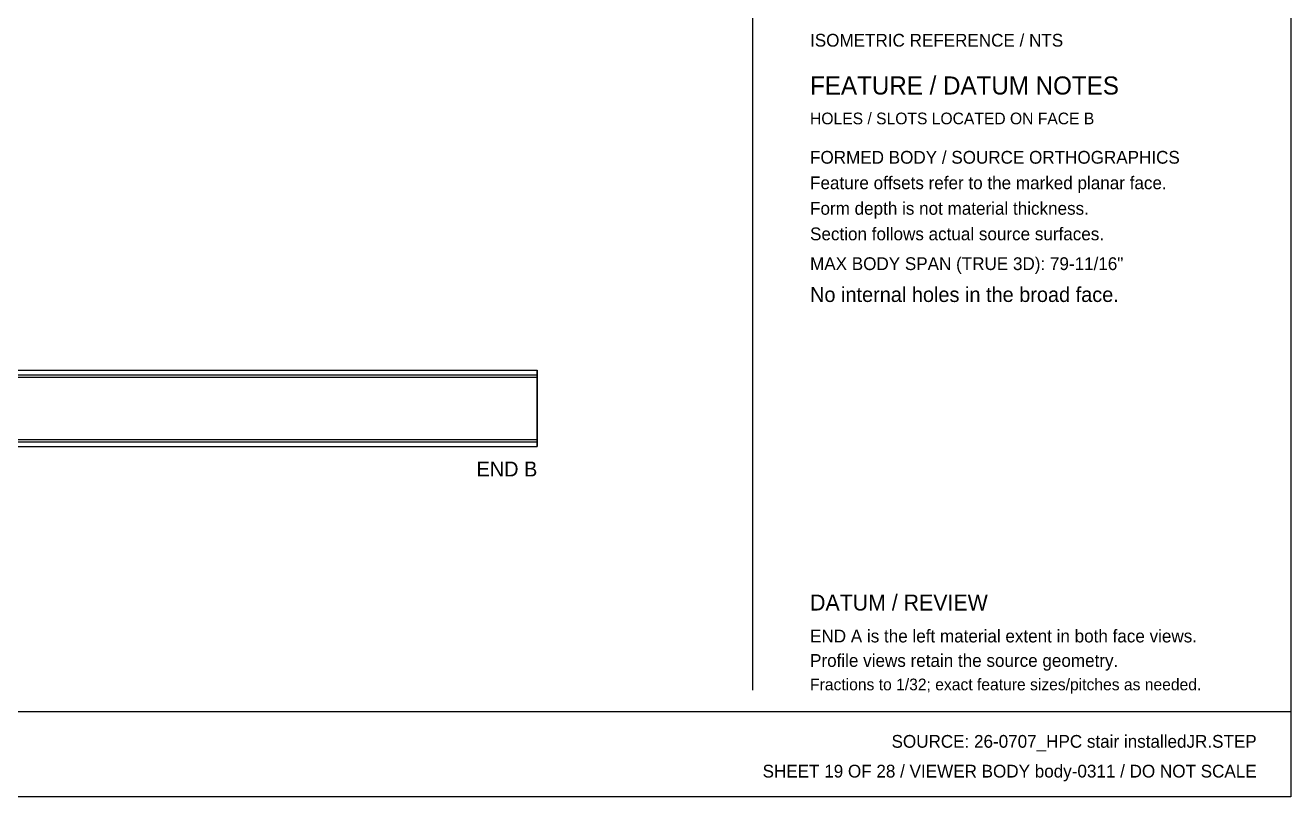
# Model space of a CAD drawing. Header units: inches. Extents: x 2 to 134, y 2 to 86.
# Drawn here: x 68 to 134.1, y 1.9 to 42.2 of the extents above; entities that cross this region are included whole.
import ezdxf
from ezdxf.enums import TextEntityAlignment as Align

# ---------------------------------------------------------------- set-up
doc = ezdxf.new("R2010")
doc.units = ezdxf.units.IN
doc.header["$MEASUREMENT"] = 0

msp = doc.modelspace()

# ---------------------------------------------------------------- linework, layer by layer
at = {"layer": 'OUTLINE'}
for p, q in [((134.111, 86.111), (134.111, 1.889)), ((106, 75.5), (106, 7.444)), ((15.249, 24.167), (94.751, 24.167)), ((15.249, 24.167), (94.751, 24.167)), ((15.249, 23.917), (94.751, 23.917)), ((15.249, 23.917), (94.751, 23.917)), ((94.751, 24.167), (94.751, 24.167)), ((94.751, 24.167), (94.751, 24.166)), ((94.751, 24.166), (94.751, 24.167)), ((94.751, 24.167), (94.751, 24.167)), ((94.751, 24.166), (94.751, 24.166)), ((94.751, 24.166), (94.751, 24.165)), ((94.751, 24.165), (94.751, 24.166)), ((94.751, 24.166), (94.751, 24.166)), ((94.751, 24.165), (94.751, 24.164)), ((94.751, 24.164), (94.751, 24.165)), ((94.751, 24.164), (94.751, 24.163)), ((94.751, 24.163), (94.751, 24.164)), ((94.751, 24.163), (94.751, 24.161)), ((94.751, 24.161), (94.751, 24.163)), ((94.751, 24.161), (94.751, 24.159)), ((94.751, 24.159), (94.751, 24.161)), ((94.751, 24.159), (94.751, 24.158)), ((94.751, 24.158), (94.751, 24.159)), ((94.751, 24.158), (94.751, 24.155)), ((94.751, 24.155), (94.751, 24.158)), ((94.751, 24.155), (94.751, 24.153)), ((94.751, 24.153), (94.751, 24.155)), ((94.751, 24.153), (94.751, 24.151)), ((94.751, 24.151), (94.751, 24.153)), ((94.751, 24.151), (94.751, 24.148)), ((94.751, 24.148), (94.751, 24.151)), ((94.751, 24.148), (94.751, 24.145)), ((94.751, 24.145), (94.751, 24.148)), ((94.751, 24.145), (94.751, 24.142)), ((94.751, 24.142), (94.751, 24.145)), ((94.751, 24.142), (94.751, 24.138)), ((94.751, 24.138), (94.751, 24.142)), ((94.751, 24.138), (94.751, 24.134)), ((94.751, 24.134), (94.751, 24.138)), ((94.751, 24.134), (94.751, 24.131)), ((94.751, 24.131), (94.751, 24.134)), ((94.751, 24.131), (94.751, 24.127)), ((94.751, 24.127), (94.751, 24.131)), ((94.751, 24.127), (94.751, 24.122)), ((94.751, 24.122), (94.751, 24.127)), ((94.751, 24.122), (94.751, 24.118)), ((94.751, 24.118), (94.751, 24.122)), ((94.751, 24.118), (94.751, 24.113)), ((94.751, 24.113), (94.751, 24.118)), ((94.751, 24.113), (94.751, 24.108)), ((94.751, 24.108), (94.751, 24.113)), ((94.751, 24.108), (94.751, 24.103)), ((94.751, 24.103), (94.751, 24.108)), ((94.751, 24.103), (94.751, 24.098)), ((94.751, 24.098), (94.751, 24.103)), ((94.751, 24.098), (94.751, 24.093)), ((94.751, 24.093), (94.751, 24.098)), ((94.751, 24.093), (94.751, 24.087)), ((94.751, 24.087), (94.751, 24.093)), ((94.751, 24.087), (94.751, 24.082)), ((94.751, 24.082), (94.751, 24.087)), ((94.751, 24.082), (94.751, 24.076)), ((94.751, 24.076), (94.751, 24.082)), ((94.751, 24.076), (94.751, 24.07)), ((94.751, 24.07), (94.751, 24.076)), ((94.751, 24.07), (94.751, 24.063)), ((94.751, 24.063), (94.751, 24.07)), ((94.751, 24.063), (94.751, 24.057)), ((94.751, 24.057), (94.751, 24.063)), ((94.751, 24.057), (94.751, 24.05)), ((94.751, 24.05), (94.751, 24.057)), ((94.751, 24.05), (94.751, 24.044)), ((94.751, 24.044), (94.751, 24.05)), ((94.751, 24.044), (94.751, 24.037)), ((94.751, 24.037), (94.751, 24.044)), ((94.751, 24.037), (94.751, 24.03)), ((94.751, 24.03), (94.751, 24.037)), ((94.751, 24.03), (94.751, 24.022)), ((94.751, 24.022), (94.751, 24.03)), ((94.751, 24.022), (94.751, 24.015)), ((94.751, 24.015), (94.751, 24.022)), ((94.751, 24.015), (94.751, 24.008)), ((94.751, 24.008), (94.751, 24.015)), ((94.751, 24.008), (94.751, 24)), ((94.751, 24), (94.751, 24.008)), ((94.751, 24), (94.751, 23.992)), ((94.751, 23.992), (94.751, 24)), ((94.751, 23.992), (94.751, 23.984)), ((94.751, 23.984), (94.751, 23.992)), ((94.751, 23.984), (94.751, 23.977)), ((94.751, 23.977), (94.751, 23.984)), ((94.751, 23.977), (94.751, 23.968)), ((94.751, 23.968), (94.751, 23.977)), ((94.751, 23.968), (94.751, 23.96)), ((94.751, 23.96), (94.751, 23.968)), ((94.751, 23.96), (94.751, 23.952)), ((94.751, 23.952), (94.751, 23.96)), ((94.751, 23.952), (94.751, 23.944)), ((94.751, 23.944), (94.751, 23.952)), ((94.751, 23.944), (94.751, 23.935)), ((94.751, 23.935), (94.751, 23.944)), ((94.751, 23.935), (94.751, 23.927)), ((94.751, 23.927), (94.751, 23.935)), ((94.751, 23.927), (94.751, 23.918)), ((94.751, 23.918), (94.751, 23.927)), ((94.751, 23.918), (94.751, 23.909)), ((94.751, 23.909), (94.751, 23.918)), ((94.751, 23.916), (94.751, 23.917)), ((94.751, 23.917), (94.751, 23.917)), ((94.751, 23.917), (94.751, 23.917)), ((94.751, 23.917), (94.751, 23.917)), ((94.751, 23.917), (94.751, 23.917)), ((94.751, 23.917), (94.751, 23.916)), ((94.751, 23.915), (94.751, 23.916)), ((94.751, 23.916), (94.751, 23.916)), ((94.751, 23.916), (94.751, 23.916)), ((94.751, 23.916), (94.751, 23.916)), ((94.751, 23.916), (94.751, 23.916)), ((94.751, 23.916), (94.751, 23.915)), ((94.751, 23.914), (94.751, 23.915)), ((94.751, 23.915), (94.751, 23.915)), ((94.751, 23.915), (94.751, 23.915)), ((94.751, 23.915), (94.751, 23.914)), ((94.751, 23.913), (94.751, 23.914)), ((94.751, 23.914), (94.751, 23.914)), ((94.751, 23.914), (94.751, 23.914)), ((94.751, 23.914), (94.751, 23.913)), ((94.751, 23.912), (94.751, 23.913)), ((94.751, 23.913), (94.751, 23.912)), ((94.751, 23.911), (94.751, 23.912)), ((94.751, 23.912), (94.751, 23.911)), ((94.751, 23.91), (94.751, 23.911)), ((94.751, 23.911), (94.751, 23.91)), ((94.751, 23.909), (94.751, 23.91)), ((94.751, 23.91), (94.751, 23.909)), ((94.751, 23.909), (94.751, 23.901)), ((94.751, 23.901), (94.751, 23.909)), ((94.751, 23.908), (94.751, 23.909)), ((94.751, 23.909), (94.751, 23.908)), ((94.751, 23.907), (94.751, 23.908)), ((94.751, 23.908), (94.751, 23.907)), ((94.751, 23.906), (94.751, 23.907)), ((94.751, 23.907), (94.751, 23.906)), ((94.751, 23.905), (94.751, 23.906)), ((94.751, 23.906), (94.751, 23.905)), ((94.751, 23.903), (94.751, 23.905)), ((94.751, 23.905), (94.751, 23.903)), ((94.751, 23.902), (94.751, 23.903)), ((94.751, 23.903), (94.751, 23.902)), ((94.751, 23.9), (94.751, 23.902)), ((94.751, 23.902), (94.751, 23.9)), ((94.751, 23.901), (94.751, 23.892)), ((94.751, 23.892), (94.751, 23.901)), ((94.751, 23.899), (94.751, 23.9)), ((94.751, 23.9), (94.751, 23.899)), ((94.751, 23.897), (94.751, 23.899)), ((94.751, 23.899), (94.751, 23.897)), ((94.751, 23.896), (94.751, 23.897)), ((94.751, 23.897), (94.751, 23.896)), ((94.751, 23.894), (94.751, 23.896)), ((94.751, 23.896), (94.751, 23.894)), ((94.751, 23.892), (94.751, 23.894)), ((94.751, 23.894), (94.751, 23.892)), ((94.751, 23.892), (94.751, 23.883)), ((94.751, 23.883), (94.751, 23.892)), ((94.751, 23.89), (94.751, 23.892)), ((94.751, 23.892), (94.751, 23.89)), ((94.751, 23.888), (94.751, 23.89)), ((94.751, 23.89), (94.751, 23.888)), ((94.751, 23.886), (94.751, 23.888)), ((94.751, 23.888), (94.751, 23.886)), ((94.751, 23.884), (94.751, 23.886)), ((94.751, 23.886), (94.751, 23.884)), ((94.751, 23.882), (94.751, 23.884)), ((94.751, 23.884), (94.751, 23.882)), ((94.751, 23.883), (94.751, 23.874)), ((94.751, 23.874), (94.751, 23.883)), ((94.751, 23.88), (94.751, 23.882)), ((94.751, 23.882), (94.751, 23.88)), ((94.751, 23.878), (94.751, 23.88)), ((94.751, 23.88), (94.751, 23.878)), ((94.751, 23.876), (94.751, 23.878)), ((94.751, 23.878), (94.751, 23.876)), ((94.751, 23.873), (94.751, 23.876)), ((94.751, 23.876), (94.751, 23.873)), ((94.751, 23.874), (94.751, 23.865)), ((94.751, 23.865), (94.751, 23.874)), ((94.751, 23.871), (94.751, 23.873)), ((94.751, 23.873), (94.751, 23.871)), ((94.751, 23.869), (94.751, 23.871)), ((94.751, 23.871), (94.751, 23.869)), ((94.751, 23.866), (94.751, 23.869)), ((94.751, 23.869), (94.751, 23.866)), ((94.751, 23.864), (94.751, 23.866)), ((94.751, 23.866), (94.751, 23.864)), ((94.751, 23.865), (94.751, 23.856)), ((94.751, 23.856), (94.751, 23.865)), ((94.751, 23.861), (94.751, 23.864)), ((94.751, 23.864), (94.751, 23.861)), ((94.751, 23.859), (94.751, 23.861)), ((94.751, 23.861), (94.751, 23.859)), ((94.751, 23.856), (94.751, 23.859)), ((94.751, 23.859), (94.751, 23.856)), ((94.751, 23.856), (94.751, 23.847)), ((94.751, 23.847), (94.751, 23.856)), ((94.751, 23.853), (94.751, 23.856)), ((94.751, 23.856), (94.751, 23.853)), ((94.751, 23.851), (94.751, 23.853)), ((94.751, 23.853), (94.751, 23.851)), ((94.751, 23.848), (94.751, 23.851)), ((94.751, 23.851), (94.751, 23.848)), ((94.751, 23.845), (94.751, 23.848)), ((94.751, 23.848), (94.751, 23.845)), ((94.751, 23.847), (94.751, 23.838)), ((94.751, 23.838), (94.751, 23.847)), ((94.751, 23.842), (94.751, 23.845)), ((94.751, 23.845), (94.751, 23.842)), ((94.751, 23.84), (94.751, 23.842)), ((94.751, 23.842), (94.751, 23.84)), ((94.751, 23.837), (94.751, 23.84)), ((94.751, 23.84), (94.751, 23.837)), ((94.751, 23.838), (94.751, 23.828)), ((94.751, 23.828), (94.751, 23.838)), ((94.751, 23.834), (94.751, 23.837)), ((94.751, 23.837), (94.751, 23.834)), ((94.751, 23.831), (94.751, 23.834)), ((94.751, 23.834), (94.751, 23.831)), ((94.751, 23.828), (94.751, 23.831)), ((94.751, 23.831), (94.751, 23.828)), ((94.751, 23.828), (94.751, 23.819)), ((94.751, 23.819), (94.751, 23.828)), ((94.751, 23.825), (94.751, 23.828)), ((94.751, 23.828), (94.751, 23.825)), ((94.751, 23.822), (94.751, 23.825)), ((94.751, 23.825), (94.751, 23.822)), ((94.751, 23.819), (94.751, 23.822)), ((94.751, 23.822), (94.751, 23.819)), ((94.751, 23.819), (94.751, 23.81)), ((94.751, 23.81), (94.751, 23.819)), ((94.751, 23.816), (94.751, 23.819)), ((94.751, 23.819), (94.751, 23.816)), ((94.751, 23.813), (94.751, 23.816)), ((94.751, 23.816), (94.751, 23.813)), ((94.751, 23.81), (94.751, 23.813)), ((94.751, 23.813), (94.751, 23.81)), ((94.751, 23.81), (94.751, 23.801)), ((94.751, 23.801), (94.751, 23.81)), ((94.751, 23.807), (94.751, 23.81)), ((94.751, 23.81), (94.751, 23.807)), ((94.751, 23.804), (94.751, 23.807)), ((94.751, 23.807), (94.751, 23.804)), ((94.751, 23.801), (94.751, 23.804)), ((94.751, 23.804), (94.751, 23.801)), ((94.751, 23.801), (94.751, 23.792)), ((94.751, 23.792), (94.751, 23.801)), ((94.751, 23.798), (94.751, 23.801)), ((94.751, 23.801), (94.751, 23.798)), ((15.249, 23.792), (94.751, 23.792)), ((15.249, 23.792), (94.751, 23.792)), ((15.249, 23.792), (94.751, 23.792)), ((15.249, 23.792), (94.751, 23.792)), ((94.751, 23.795), (94.751, 23.798)), ((94.751, 23.798), (94.751, 23.795)), ((94.751, 23.792), (94.751, 23.795)), ((94.751, 23.795), (94.751, 23.792)), ((94.751, 20.542), (94.751, 23.792)), ((94.751, 23.792), (94.751, 20.542)), ((94.751, 20.542), (94.751, 23.792)), ((94.751, 23.792), (94.751, 20.542)), ((15.249, 20.542), (94.751, 20.542)), ((15.249, 20.542), (94.751, 20.542)), ((15.249, 20.542), (94.751, 20.542)), ((15.249, 20.542), (94.751, 20.542)), ((94.751, 20.542), (94.751, 20.532)), ((94.751, 20.539), (94.751, 20.542)), ((94.751, 20.532), (94.751, 20.542)), ((94.751, 20.542), (94.751, 20.539)), ((94.751, 20.536), (94.751, 20.539)), ((94.751, 20.539), (94.751, 20.536)), ((94.751, 20.532), (94.751, 20.536)), ((94.751, 20.536), (94.751, 20.532)), ((94.751, 20.532), (94.751, 20.523)), ((94.751, 20.529), (94.751, 20.532)), ((94.751, 20.523), (94.751, 20.532)), ((94.751, 20.532), (94.751, 20.529)), ((94.751, 20.526), (94.751, 20.529)), ((94.751, 20.529), (94.751, 20.526)), ((94.751, 20.523), (94.751, 20.526)), ((94.751, 20.526), (94.751, 20.523)), ((94.751, 20.523), (94.751, 20.514)), ((94.751, 20.52), (94.751, 20.523)), ((94.751, 20.514), (94.751, 20.523)), ((94.751, 20.523), (94.751, 20.52)), ((94.751, 20.517), (94.751, 20.52)), ((94.751, 20.52), (94.751, 20.517)), ((94.751, 20.514), (94.751, 20.517)), ((94.751, 20.517), (94.751, 20.514)), ((94.751, 20.514), (94.751, 20.505)), ((94.751, 20.511), (94.751, 20.514)), ((94.751, 20.505), (94.751, 20.514)), ((94.751, 20.514), (94.751, 20.511)), ((94.751, 20.508), (94.751, 20.511)), ((94.751, 20.511), (94.751, 20.508)), ((94.751, 20.505), (94.751, 20.508)), ((94.751, 20.508), (94.751, 20.505)), ((94.751, 20.505), (94.751, 20.496)), ((94.751, 20.502), (94.751, 20.505)), ((94.751, 20.496), (94.751, 20.505)), ((94.751, 20.505), (94.751, 20.502)), ((94.751, 20.5), (94.751, 20.502)), ((94.751, 20.502), (94.751, 20.5)), ((94.751, 20.497), (94.751, 20.5)), ((94.751, 20.5), (94.751, 20.497)), ((94.751, 20.494), (94.751, 20.497)), ((94.751, 20.497), (94.751, 20.494)), ((94.751, 20.496), (94.751, 20.487)), ((94.751, 20.487), (94.751, 20.496)), ((15.249, 20.417), (94.751, 20.417)), ((15.249, 20.417), (94.751, 20.417)), ((15.249, 20.167), (94.751, 20.167)), ((15.249, 20.167), (94.751, 20.167)), ((94.751, 20.491), (94.751, 20.494)), ((94.751, 20.494), (94.751, 20.491)), ((94.751, 20.488), (94.751, 20.491)), ((94.751, 20.491), (94.751, 20.488)), ((94.751, 20.485), (94.751, 20.488)), ((94.751, 20.488), (94.751, 20.485)), ((94.751, 20.487), (94.751, 20.478)), ((94.751, 20.478), (94.751, 20.487)), ((94.751, 20.483), (94.751, 20.485)), ((94.751, 20.485), (94.751, 20.483)), ((94.751, 20.48), (94.751, 20.483)), ((94.751, 20.483), (94.751, 20.48)), ((94.751, 20.477), (94.751, 20.48)), ((94.751, 20.48), (94.751, 20.477)), ((94.751, 20.478), (94.751, 20.469)), ((94.751, 20.469), (94.751, 20.478)), ((94.751, 20.475), (94.751, 20.477)), ((94.751, 20.477), (94.751, 20.475)), ((94.751, 20.472), (94.751, 20.475)), ((94.751, 20.475), (94.751, 20.472)), ((94.751, 20.47), (94.751, 20.472)), ((94.751, 20.472), (94.751, 20.47)), ((94.751, 20.467), (94.751, 20.47)), ((94.751, 20.47), (94.751, 20.467)), ((94.751, 20.469), (94.751, 20.46)), ((94.751, 20.46), (94.751, 20.469)), ((94.751, 20.465), (94.751, 20.467)), ((94.751, 20.467), (94.751, 20.465)), ((94.751, 20.462), (94.751, 20.465)), ((94.751, 20.465), (94.751, 20.462)), ((94.751, 20.46), (94.751, 20.462)), ((94.751, 20.462), (94.751, 20.46)), ((94.751, 20.46), (94.751, 20.451)), ((94.751, 20.458), (94.751, 20.46)), ((94.751, 20.451), (94.751, 20.46)), ((94.751, 20.46), (94.751, 20.458)), ((94.751, 20.455), (94.751, 20.458)), ((94.751, 20.458), (94.751, 20.455)), ((94.751, 20.453), (94.751, 20.455)), ((94.751, 20.455), (94.751, 20.453)), ((94.751, 20.451), (94.751, 20.453)), ((94.751, 20.453), (94.751, 20.451)), ((94.751, 20.451), (94.751, 20.442)), ((94.751, 20.449), (94.751, 20.451)), ((94.751, 20.442), (94.751, 20.451)), ((94.751, 20.451), (94.751, 20.449)), ((94.751, 20.447), (94.751, 20.449)), ((94.751, 20.449), (94.751, 20.447)), ((94.751, 20.445), (94.751, 20.447)), ((94.751, 20.447), (94.751, 20.445)), ((94.751, 20.443), (94.751, 20.445)), ((94.751, 20.445), (94.751, 20.443)), ((94.751, 20.441), (94.751, 20.443)), ((94.751, 20.443), (94.751, 20.441)), ((94.751, 20.442), (94.751, 20.433)), ((94.751, 20.433), (94.751, 20.442)), ((94.751, 20.439), (94.751, 20.441)), ((94.751, 20.441), (94.751, 20.439)), ((94.751, 20.438), (94.751, 20.439)), ((94.751, 20.439), (94.751, 20.438)), ((94.751, 20.436), (94.751, 20.438)), ((94.751, 20.438), (94.751, 20.436)), ((94.751, 20.434), (94.751, 20.436)), ((94.751, 20.436), (94.751, 20.434)), ((94.751, 20.433), (94.751, 20.434)), ((94.751, 20.434), (94.751, 20.433)), ((94.751, 20.433), (94.751, 20.424)), ((94.751, 20.431), (94.751, 20.433)), ((94.751, 20.424), (94.751, 20.433)), ((94.751, 20.433), (94.751, 20.431)), ((94.751, 20.43), (94.751, 20.431)), ((94.751, 20.431), (94.751, 20.43)), ((94.751, 20.429), (94.751, 20.43)), ((94.751, 20.43), (94.751, 20.429)), ((94.751, 20.427), (94.751, 20.429)), ((94.751, 20.429), (94.751, 20.427)), ((94.751, 20.426), (94.751, 20.427)), ((94.751, 20.427), (94.751, 20.426)), ((94.751, 20.425), (94.751, 20.426)), ((94.751, 20.426), (94.751, 20.425)), ((94.751, 20.424), (94.751, 20.425)), ((94.751, 20.425), (94.751, 20.424)), ((94.751, 20.424), (94.751, 20.415)), ((94.751, 20.423), (94.751, 20.424)), ((94.751, 20.415), (94.751, 20.424)), ((94.751, 20.424), (94.751, 20.423)), ((94.751, 20.422), (94.751, 20.423)), ((94.751, 20.423), (94.751, 20.422)), ((94.751, 20.421), (94.751, 20.422)), ((94.751, 20.422), (94.751, 20.421)), ((94.751, 20.42), (94.751, 20.421)), ((94.751, 20.421), (94.751, 20.42)), ((94.751, 20.419), (94.751, 20.42)), ((94.751, 20.42), (94.751, 20.42)), ((94.751, 20.42), (94.751, 20.42)), ((94.751, 20.42), (94.751, 20.419)), ((94.751, 20.418), (94.751, 20.419)), ((94.751, 20.419), (94.751, 20.419)), ((94.751, 20.419), (94.751, 20.419)), ((94.751, 20.419), (94.751, 20.418)), ((94.751, 20.417), (94.751, 20.418)), ((94.751, 20.418), (94.751, 20.418)), ((94.751, 20.418), (94.751, 20.418)), ((94.751, 20.418), (94.751, 20.417)), ((94.751, 20.417), (94.751, 20.417)), ((94.751, 20.417), (94.751, 20.417)), ((94.751, 20.417), (94.751, 20.417)), ((94.751, 20.417), (94.751, 20.417)), ((94.751, 20.417), (94.751, 20.417)), ((94.751, 20.417), (94.751, 20.417)), ((94.751, 20.417), (94.751, 20.417)), ((94.751, 20.417), (94.751, 20.417)), ((94.751, 20.415), (94.751, 20.407)), ((94.751, 20.407), (94.751, 20.415)), ((94.751, 20.407), (94.751, 20.398)), ((94.751, 20.398), (94.751, 20.407)), ((94.751, 20.398), (94.751, 20.39)), ((94.751, 20.39), (94.751, 20.398)), ((94.751, 20.39), (94.751, 20.381)), ((94.751, 20.381), (94.751, 20.39)), ((94.751, 20.381), (94.751, 20.373)), ((94.751, 20.373), (94.751, 20.381)), ((94.751, 20.373), (94.751, 20.365)), ((94.751, 20.365), (94.751, 20.373)), ((94.751, 20.365), (94.751, 20.357)), ((94.751, 20.357), (94.751, 20.365)), ((94.751, 20.357), (94.751, 20.349)), ((94.751, 20.349), (94.751, 20.357)), ((94.751, 20.349), (94.751, 20.341)), ((94.751, 20.341), (94.751, 20.349)), ((94.751, 20.341), (94.751, 20.333)), ((94.751, 20.333), (94.751, 20.341)), ((94.751, 20.333), (94.751, 20.326)), ((94.751, 20.326), (94.751, 20.333)), ((94.751, 20.326), (94.751, 20.318)), ((94.751, 20.318), (94.751, 20.326)), ((94.751, 20.318), (94.751, 20.311)), ((94.751, 20.311), (94.751, 20.318)), ((94.751, 20.311), (94.751, 20.304)), ((94.751, 20.304), (94.751, 20.311)), ((94.751, 20.304), (94.751, 20.297)), ((94.751, 20.297), (94.751, 20.304)), ((94.751, 20.297), (94.751, 20.29)), ((94.751, 20.29), (94.751, 20.297)), ((94.751, 20.29), (94.751, 20.283)), ((94.751, 20.283), (94.751, 20.29)), ((94.751, 20.283), (94.751, 20.277)), ((94.751, 20.277), (94.751, 20.283)), ((94.751, 20.277), (94.751, 20.27)), ((94.751, 20.27), (94.751, 20.277)), ((94.751, 20.27), (94.751, 20.264)), ((94.751, 20.264), (94.751, 20.27)), ((94.751, 20.264), (94.751, 20.258)), ((94.751, 20.258), (94.751, 20.264)), ((94.751, 20.258), (94.751, 20.252)), ((94.751, 20.252), (94.751, 20.258)), ((94.751, 20.252), (94.751, 20.246)), ((94.751, 20.246), (94.751, 20.252)), ((94.751, 20.246), (94.751, 20.24)), ((94.751, 20.24), (94.751, 20.246)), ((94.751, 20.24), (94.751, 20.235)), ((94.751, 20.235), (94.751, 20.24)), ((94.751, 20.235), (94.751, 20.23)), ((94.751, 20.23), (94.751, 20.235)), ((94.751, 20.23), (94.751, 20.225)), ((94.751, 20.225), (94.751, 20.23)), ((94.751, 20.225), (94.751, 20.22)), ((94.751, 20.22), (94.751, 20.225)), ((94.751, 20.22), (94.751, 20.215)), ((94.751, 20.215), (94.751, 20.22)), ((94.751, 20.215), (94.751, 20.211)), ((94.751, 20.211), (94.751, 20.215)), ((94.751, 20.211), (94.751, 20.207)), ((94.751, 20.207), (94.751, 20.211)), ((94.751, 20.207), (94.751, 20.203)), ((94.751, 20.203), (94.751, 20.207)), ((94.751, 20.203), (94.751, 20.199)), ((94.751, 20.199), (94.751, 20.203)), ((94.751, 20.199), (94.751, 20.195)), ((94.751, 20.195), (94.751, 20.199)), ((94.751, 20.195), (94.751, 20.192)), ((94.751, 20.192), (94.751, 20.195)), ((94.751, 20.192), (94.751, 20.189)), ((94.751, 20.189), (94.751, 20.192)), ((94.751, 20.189), (94.751, 20.186)), ((94.751, 20.186), (94.751, 20.189)), ((94.751, 20.186), (94.751, 20.183)), ((94.751, 20.183), (94.751, 20.186)), ((94.751, 20.183), (94.751, 20.18)), ((94.751, 20.18), (94.751, 20.183)), ((94.751, 20.18), (94.751, 20.178)), ((94.751, 20.178), (94.751, 20.18)), ((94.751, 20.178), (94.751, 20.176)), ((94.751, 20.176), (94.751, 20.178)), ((94.751, 20.176), (94.751, 20.174)), ((94.751, 20.174), (94.751, 20.176)), ((94.751, 20.174), (94.751, 20.172)), ((94.751, 20.172), (94.751, 20.174)), ((94.751, 20.172), (94.751, 20.171)), ((94.751, 20.171), (94.751, 20.172)), ((94.751, 20.171), (94.751, 20.169)), ((94.751, 20.169), (94.751, 20.171)), ((94.751, 20.169), (94.751, 20.168)), ((94.751, 20.168), (94.751, 20.169)), ((94.751, 20.168), (94.751, 20.168)), ((94.751, 20.168), (94.751, 20.167)), ((94.751, 20.167), (94.751, 20.168)), ((94.751, 20.168), (94.751, 20.168)), ((94.751, 20.167), (94.751, 20.167)), ((94.751, 20.167), (94.751, 20.167)), ((94.751, 20.167), (94.751, 20.167)), ((94.751, 20.167), (94.751, 20.167)), ((1.889, 6.333), (134.111, 6.333)), ((134.111, 1.889), (1.889, 1.889))]:
    msp.add_line(p, q, dxfattribs=at)

# ---------------------------------------------------------------- texts
at = {"layer": 'ANNOTATION'}
for s, height, p in [('ISOMETRIC REFERENCE / NTS', 0.66667, (109, 41.056)), ('FEATURE / DATUM NOTES', 0.94444, (109, 38.556)), ('HOLES / SLOTS LOCATED ON FACE B', 0.61111, (109, 37)), ('FORMED BODY / SOURCE ORTHOGRAPHICS', 0.66667, (109, 34.944)), ('Feature offsets refer to the marked planar face.', 0.66667, (109, 33.611)), ('Form depth is not material thickness.', 0.66667, (109, 32.278)), ('Section follows actual source surfaces.', 0.66667, (109, 30.944)), ('MAX BODY SPAN (TRUE 3D): 79-11/16"', 0.66667, (109, 29.389)), ('No internal holes in the broad face.', 0.77778, (109, 27.722)), ('DATUM / REVIEW', 0.83333, (109, 11.611)), ('END A is the left material extent in both face views.', 0.66667, (109, 9.944)), ('Profile views retain the source geometry.', 0.66667, (109, 8.667)), ('Fractions to 1/32; exact feature sizes/pitches as needed.', 0.61111, (109, 7.444))]:
    msp.add_text(s, height=height, dxfattribs=at).set_placement(p)
for s, height, p in [('END B', 0.7778, (94.751, 18.611)), ('SOURCE: 26-0707_HPC stair installedJR.STEP', 0.66667, (132.333, 4.444)), ('SHEET 19 OF 28 / VIEWER BODY body-0311 / DO NOT SCALE', 0.66667, (132.333, 2.889))]:
    msp.add_text(s, height=height, dxfattribs=at).set_placement(p, align=Align.RIGHT)

doc.saveas('drawing.dxf')
